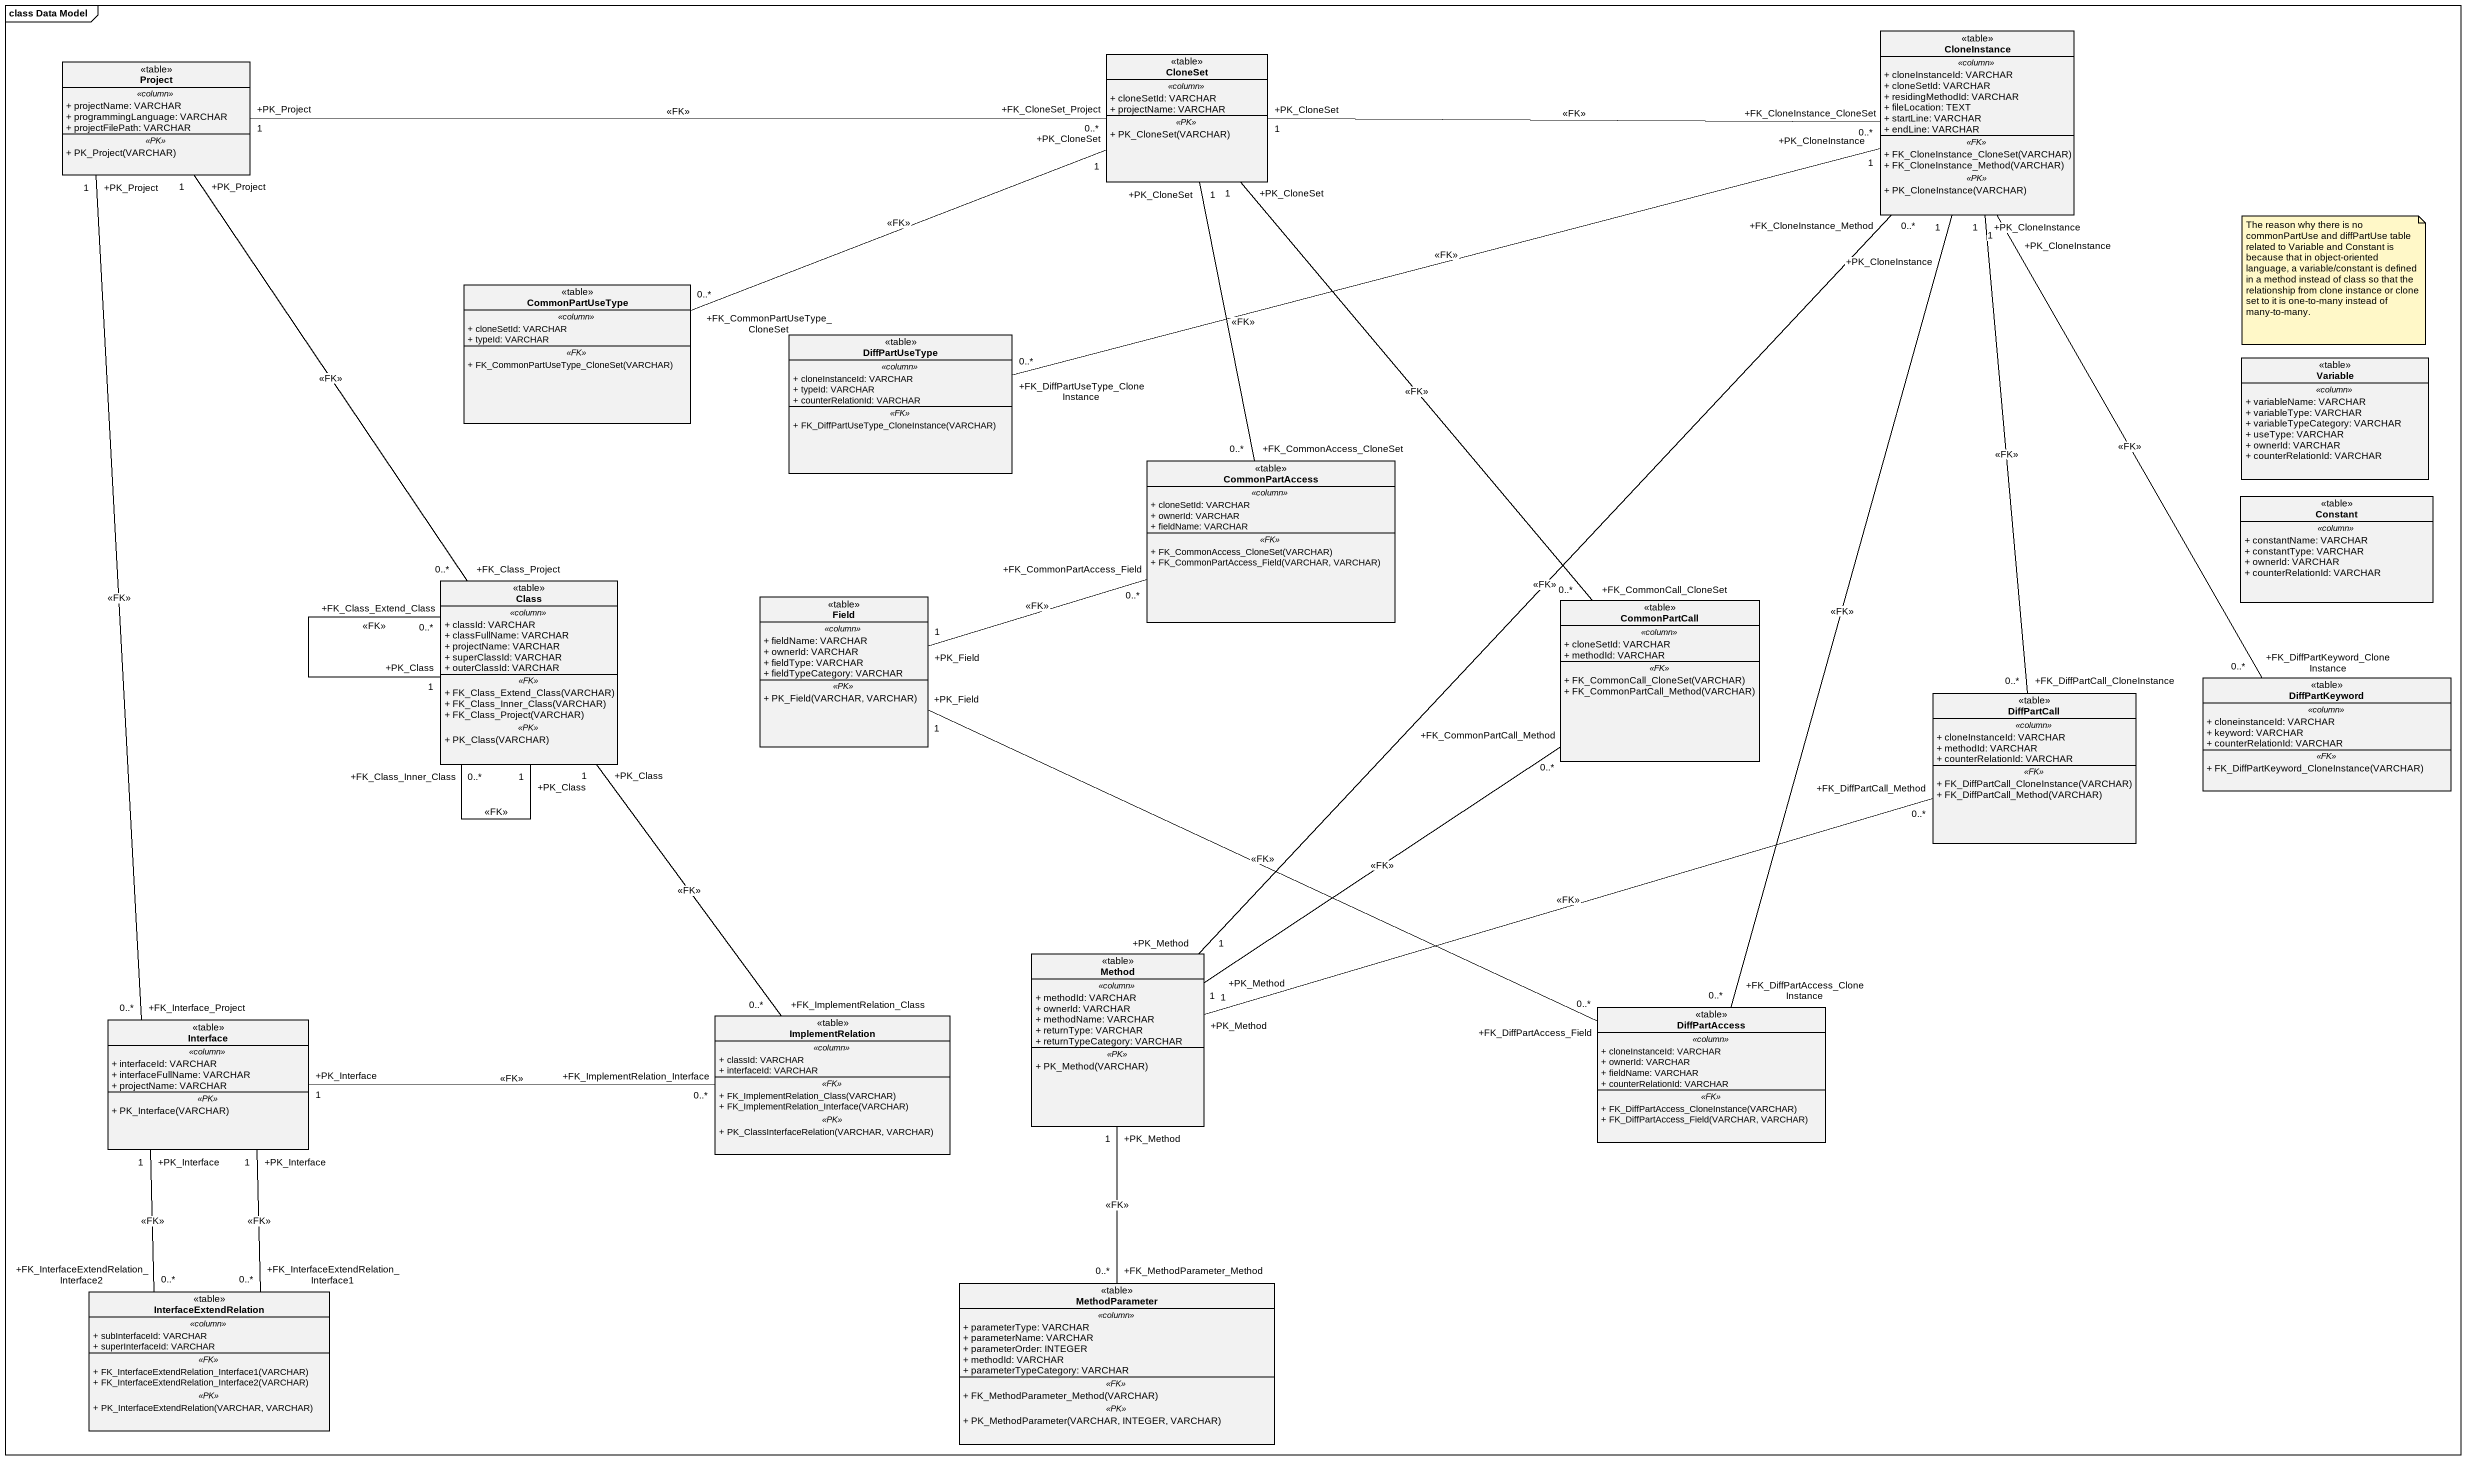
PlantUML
@startuml
mainframe class Data Model
hide circle
hide empty members
skinparam classAttributeIconSize 0
class CloneInstance <<table>> {
  .. <<column>> ..
  + cloneInstanceId: VARCHAR
  + cloneSetId: VARCHAR
  + residingMethodId: VARCHAR
  + fileLocation: TEXT
  + startLine: VARCHAR
  + endLine: VARCHAR
  .. <<FK>> ..
  + FK_CloneInstance_CloneSet(VARCHAR)
  + FK_CloneInstance_Method(VARCHAR)
  .. <<PK>> ..
  + PK_CloneInstance(VARCHAR)
}
class Project <<table>> {
  .. <<column>> ..
  + projectName: VARCHAR
  + programmingLanguage: VARCHAR
  + projectFilePath: VARCHAR
  .. <<PK>> ..
  + PK_Project(VARCHAR)
}
class CloneSet <<table>> {
  .. <<column>> ..
  + cloneSetId: VARCHAR
  + projectName: VARCHAR
  .. <<PK>> ..
  + PK_CloneSet(VARCHAR)
}
class CommonPartUseType <<table>> {
  .. <<column>> ..
  + cloneSetId: VARCHAR
  + typeId: VARCHAR
  .. <<FK>> ..
  + FK_CommonPartUseType_CloneSet(VARCHAR)
}
class DiffPartUseType <<table>> {
  .. <<column>> ..
  + cloneInstanceId: VARCHAR
  + typeId: VARCHAR
  + counterRelationId: VARCHAR
  .. <<FK>> ..
  + FK_DiffPartUseType_CloneInstance(VARCHAR)
}
class Variable <<table>> {
  .. <<column>> ..
  + variableName: VARCHAR
  + variableType: VARCHAR
  + variableTypeCategory: VARCHAR
  + useType: VARCHAR
  + ownerId: VARCHAR
  + counterRelationId: VARCHAR
}
class CommonPartAccess <<table>> {
  .. <<column>> ..
  + cloneSetId: VARCHAR
  + ownerId: VARCHAR
  + fieldName: VARCHAR
  .. <<FK>> ..
  + FK_CommonAccess_CloneSet(VARCHAR)
  + FK_CommonPartAccess_Field(VARCHAR, VARCHAR)
}
class Constant <<table>> {
  .. <<column>> ..
  + constantName: VARCHAR
  + constantType: VARCHAR
  + ownerId: VARCHAR
  + counterRelationId: VARCHAR
}
class "Class" as Class_ <<table>> {
  .. <<column>> ..
  + classId: VARCHAR
  + classFullName: VARCHAR
  + projectName: VARCHAR
  + superClassId: VARCHAR
  + outerClassId: VARCHAR
  .. <<FK>> ..
  + FK_Class_Extend_Class(VARCHAR)
  + FK_Class_Inner_Class(VARCHAR)
  + FK_Class_Project(VARCHAR)
  .. <<PK>> ..
  + PK_Class(VARCHAR)
}
class Field <<table>> {
  .. <<column>> ..
  + fieldName: VARCHAR
  + ownerId: VARCHAR
  + fieldType: VARCHAR
  + fieldTypeCategory: VARCHAR
  .. <<PK>> ..
  + PK_Field(VARCHAR, VARCHAR)
}
class CommonPartCall <<table>> {
  .. <<column>> ..
  + cloneSetId: VARCHAR
  + methodId: VARCHAR
  .. <<FK>> ..
  + FK_CommonCall_CloneSet(VARCHAR)
  + FK_CommonPartCall_Method(VARCHAR)
}
class DiffPartCall <<table>> {
  .. <<column>> ..
  + cloneInstanceId: VARCHAR
  + methodId: VARCHAR
  + counterRelationId: VARCHAR
  .. <<FK>> ..
  + FK_DiffPartCall_CloneInstance(VARCHAR)
  + FK_DiffPartCall_Method(VARCHAR)
}
class DiffPartKeyword <<table>> {
  .. <<column>> ..
  + cloneinstanceId: VARCHAR
  + keyword: VARCHAR
  + counterRelationId: VARCHAR
  .. <<FK>> ..
  + FK_DiffPartKeyword_CloneInstance(VARCHAR)
}
class Method <<table>> {
  .. <<column>> ..
  + methodId: VARCHAR
  + ownerId: VARCHAR
  + methodName: VARCHAR
  + returnType: VARCHAR
  + returnTypeCategory: VARCHAR
  .. <<PK>> ..
  + PK_Method(VARCHAR)
}
class DiffPartAccess <<table>> {
  .. <<column>> ..
  + cloneInstanceId: VARCHAR
  + ownerId: VARCHAR
  + fieldName: VARCHAR
  + counterRelationId: VARCHAR
  .. <<FK>> ..
  + FK_DiffPartAccess_CloneInstance(VARCHAR)
  + FK_DiffPartAccess_Field(VARCHAR, VARCHAR)
}
class "Interface" as Interface_ <<table>> {
  .. <<column>> ..
  + interfaceId: VARCHAR
  + interfaceFullName: VARCHAR
  + projectName: VARCHAR
  .. <<PK>> ..
  + PK_Interface(VARCHAR)
}
class ImplementRelation <<table>> {
  .. <<column>> ..
  + classId: VARCHAR
  + interfaceId: VARCHAR
  .. <<FK>> ..
  + FK_ImplementRelation_Class(VARCHAR)
  + FK_ImplementRelation_Interface(VARCHAR)
  .. <<PK>> ..
  + PK_ClassInterfaceRelation(VARCHAR, VARCHAR)
}
class InterfaceExtendRelation <<table>> {
  .. <<column>> ..
  + subInterfaceId: VARCHAR
  + superInterfaceId: VARCHAR
  .. <<FK>> ..
  + FK_InterfaceExtendRelation_Interface1(VARCHAR)
  + FK_InterfaceExtendRelation_Interface2(VARCHAR)
  .. <<PK>> ..
  + PK_InterfaceExtendRelation(VARCHAR, VARCHAR)
}
class MethodParameter <<table>> {
  .. <<column>> ..
  + parameterType: VARCHAR
  + parameterName: VARCHAR
  + parameterOrder: INTEGER
  + methodId: VARCHAR
  + parameterTypeCategory: VARCHAR
  .. <<FK>> ..
  + FK_MethodParameter_Method(VARCHAR)
  .. <<PK>> ..
  + PK_MethodParameter(VARCHAR, INTEGER, VARCHAR)
}
CloneInstance "+FK_CloneInstance_CloneSet\n0..*" -left- "+PK_CloneSet\n1" CloneSet : <<FK>>
CloneInstance "+FK_CloneInstance_Method\n0..*" -- "+PK_Method\n1" Method : <<FK>>
CloneSet "+FK_CloneSet_Project\n0..*" -left- "+PK_Project\n1" Project : <<FK>>
CommonPartUseType "+FK_CommonPartUseType_CloneSet\n0..*" -right- "+PK_CloneSet\n1" CloneSet : <<FK>>
DiffPartUseType "+FK_DiffPartUseType_CloneInstance\n0..*" -right- "+PK_CloneInstance\n1" CloneInstance : <<FK>>
CommonPartAccess "+FK_CommonAccess_CloneSet\n0..*" -up- "+PK_CloneSet\n1" CloneSet : <<FK>>
CommonPartAccess "+FK_CommonPartAccess_Field\n0..*" -left- "+PK_Field\n1" Field : <<FK>>
Class_ "+FK_Class_Project\n0..*" -up- "+PK_Project\n1" Project : <<FK>>
Class_ "+FK_Class_Extend_Class\n0..*" -- "+PK_Class\n1" Class_ : <<FK>>
Class_ "+FK_Class_Inner_Class\n0..*" -- "+PK_Class\n1" Class_ : <<FK>>
CommonPartCall "+FK_CommonCall_CloneSet\n0..*" -up- "+PK_CloneSet\n1" CloneSet : <<FK>>
CommonPartCall "+FK_CommonPartCall_Method\n0..*" -- "+PK_Method\n1" Method : <<FK>>
DiffPartCall "+FK_DiffPartCall_CloneInstance\n0..*" -up- "+PK_CloneInstance\n1" CloneInstance : <<FK>>
DiffPartCall "+FK_DiffPartCall_Method\n0..*" -left- "+PK_Method\n1" Method : <<FK>>
DiffPartKeyword "+FK_DiffPartKeyword_CloneInstance\n0..*" -up- "+PK_CloneInstance\n1" CloneInstance : <<FK>>
DiffPartAccess "+FK_DiffPartAccess_CloneInstance\n0..*" -up- "+PK_CloneInstance\n1" CloneInstance : <<FK>>
DiffPartAccess "+FK_DiffPartAccess_Field\n0..*" -left- "+PK_Field\n1" Field : <<FK>>
Interface_ "+FK_Interface_Project\n0..*" -up- "+PK_Project\n1" Project : <<FK>>
ImplementRelation "+FK_ImplementRelation_Class\n0..*" -up- "+PK_Class\n1" Class_ : <<FK>>
ImplementRelation "+FK_ImplementRelation_Interface\n0..*" -left- "+PK_Interface\n1" Interface_ : <<FK>>
InterfaceExtendRelation "+FK_InterfaceExtendRelation_Interface1\n0..*" -up- "+PK_Interface\n1" Interface_ : <<FK>>
InterfaceExtendRelation "+FK_InterfaceExtendRelation_Interface2\n0..*" -up- "+PK_Interface\n1" Interface_ : <<FK>>
MethodParameter "+FK_MethodParameter_Method\n0..*" -up- "+PK_Method\n1" Method : <<FK>>
note as N1
  The reason why there is no commonPartUse and diffPartUse table related to Variable and Constant is because that in object-oriented language, a variable/constant is defined in a method instead of class so that the relationship from clone instance or clone set to it is one-to-many instead of many-to-many.
end note
@enduml
